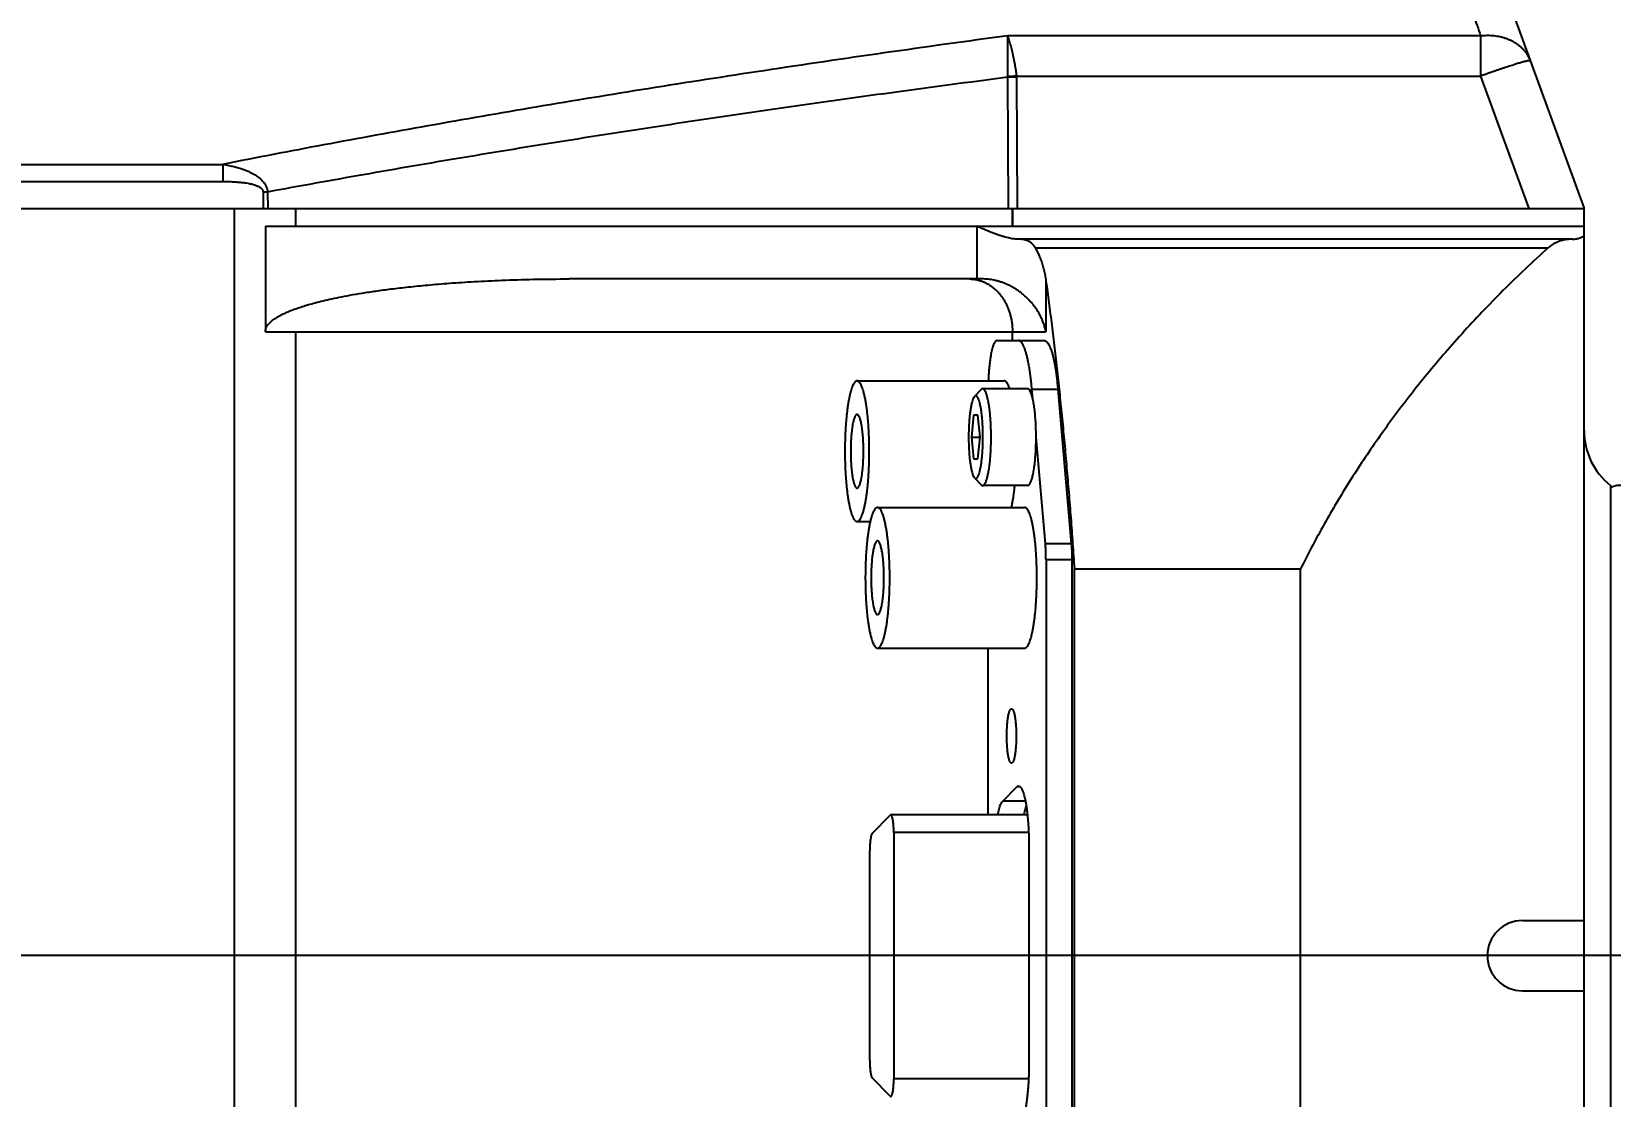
# Model space of a CAD drawing. Extents: x 0 to 4205, y 0 to 2970.
# Drawn here: x 2239.1 to 2329, y 2182.4 to 2243 of the extents above; entities that cross this region are included whole.
import ezdxf

# ---------------------------------------------------------------- set-up
doc = ezdxf.new("R2010")
doc.units = 0
doc.header["$LTSCALE"] = 231.275
doc.header["$PDMODE"] = 3
doc.header["$PDSIZE"] = 0.3125
doc.linetypes.add('CENTER', pattern=[0.6, 0.375, -0.075, 0.075, -0.075])
doc.layers.get('0').update_dxf_attribs({"linetype": 'CONTINUOUS'})
doc.layers.get('Defpoints').update_dxf_attribs({"linetype": 'CONTINUOUS'})
for name, color, linetype in [('5_ALL_CURVE', 7, 'CONTINUOUS'), ('95_ALL_DIM', 7, 'CONTINUOUS'), ('DEFAULT_1', 7, 'CENTER')]:
    doc.layers.add(name, color=color, linetype=linetype)
doc.styles.get("Standard").update_dxf_attribs({"font": 'txt', "width": 0.8})
doc.dimstyles.new('DIMSTYLE_2', dxfattribs={"dimtxt": 20, "dimasz": 7.5, "dimexe": 0.18, "dimexo": 0.0625, "dimgap": 0.09, "dimtad": 1, "dimdec": 3, "dimdsep": 46, "dimtxsty": 'Standard', "dimblk": 'OPEN', "dimblk1": 'OPEN', "dimblk2": 'OPEN', "dimcen": 0.09, "dimadec": 0, "dimazin": 0, "dimtp": 0.5, "dimtm": 0.5, "dimtfac": 1, "dimtdec": 3, "dimtofl": 0, "dimtmove": 0, "dimatfit": 3, "dimldrblk": 'OPEN', "dimfxl": 1, "dimtolj": 1, "dimarcsym": 0})

# ---------------------------------------------------------------- blocks, each defined once
blk = doc.blocks.new('_OPEN')
at = {"color": 0, "linetype": 'ByBlock'}
for p, q in [((0, 0), (-1, 0.233)), ((-1, -0.233), (0, 0)), ((-1, 0), (0, 0))]:
    blk.add_line(p, q, dxfattribs=at)
blk = doc.blocks.new('*D4')
at = {"layer": '95_ALL_DIM', "color": 0, "lineweight": -2, "transparency": 16777216}
for p, q in [((2922.77, 2266.342), (2957.354, 2272.44)), ((2054.52, 2190.38), (2019.403, 2190.38))]:
    blk.add_line(p, q, dxfattribs=at)
blk.add_arc((2491.968, 2190.38), 472.385, 10.90969, 179.09031, dxfattribs=at)
at = {"layer": 'Defpoints', "color": 0, "transparency": 16777216}
for p in [(2679.07, 2624.131), (2922.708, 2266.331), (2750.382, 2235.945), (2054.583, 2190.38), (2070.101, 2190.38)]:
    blk.add_point(p, dxfattribs=at)
at = {"layer": '95_ALL_DIM', "color": 0, "lineweight": -2, "transparency": 16777216, "xscale": 7.5, "yscale": 7.5, "zscale": 7.5}
for p, rotation in [((2957.177, 2272.408), 280.4548438122416), ((2019.583, 2190.38), 269.5451561877437)]:
    blk.add_blockref('_OPEN', p, dxfattribs=dict(at, rotation=rotation))
at = {"layer": '95_ALL_DIM', "color": 0, "transparency": 16777216, "insert": (2248.041, 2606.651), "char_height": 20, "attachment_point": 5, "rotation": 30.36943}
blk.add_mtext('\\A1;-170°', dxfattribs=at)
blk = doc.blocks.new('*D5')
at = {"layer": '95_ALL_DIM', "color": 0, "lineweight": -2, "transparency": 16777216}
for p, q in [((2069.402, 2190.38), (2100.434, 2190.38)), ((2912.138, 2116.292), (2877.554, 2122.39))]:
    blk.add_line(p, q, dxfattribs=at)
blk.add_arc((2491.968, 2190.38), 391.714, 181.09704, 348.90296, dxfattribs=at)
at = {"layer": 'Defpoints', "color": 0, "transparency": 16777216}
for p in [(2055.254, 2190.38), (2069.34, 2190.38), (2912.2, 2116.281), (3077.929, 2087.059), (2647.118, 1830.701)]:
    blk.add_point(p, dxfattribs=at)
at = {"layer": '95_ALL_DIM', "color": 0, "lineweight": -2, "transparency": 16777216, "xscale": 7.5, "yscale": 7.5, "zscale": 7.5}
for p, rotation in [((2100.254, 2190.38), 90.54851822042205), ((2877.731, 2122.359), 79.45148177957547)]:
    blk.add_blockref('_OPEN', p, dxfattribs=dict(at, rotation=rotation))
at = {"layer": '95_ALL_DIM', "color": 0, "transparency": 16777216, "insert": (2375.002, 1827.122), "char_height": 20, "attachment_point": 5, "rotation": 342.15181}
blk.add_mtext('\\A1;+170°', dxfattribs=at)
blk = doc.blocks.new('*D6')
at = {"layer": '95_ALL_DIM', "color": 0, "lineweight": -2, "transparency": 16777216}
for p, q in [((1983.333, 2190.38), (2013.323, 2190.38)), ((2995.124, 2190.379), (2970.612, 2190.379))]:
    blk.add_line(p, q, dxfattribs=at)
blk.add_arc((2491.968, 2190.38), 478.825, 180.89745, 359.10247, dxfattribs=at)
at = {"layer": 'Defpoints', "color": 0, "transparency": 16777216}
for p in [(1968.143, 2190.38), (1983.27, 2190.38), (2995.186, 2190.379), (3015.793, 2190.379), (2731.38, 1775.705)]:
    blk.add_point(p, dxfattribs=at)
at = {"layer": '95_ALL_DIM', "color": 0, "lineweight": -2, "transparency": 16777216, "xscale": 7.5, "yscale": 7.5, "zscale": 7.5}
for p, rotation in [((2013.143, 2190.38), 90.44872673715903), ((2970.792, 2190.379), 89.55119192681701)]:
    blk.add_blockref('_OPEN', p, dxfattribs=dict(at, rotation=rotation))
at = {"layer": '95_ALL_DIM', "color": 0, "transparency": 16777216, "insert": (2335.911, 1748.386), "char_height": 20, "attachment_point": 5, "rotation": 340.55319}
blk.add_mtext('\\A1;+180° *3', dxfattribs=at)
blk = doc.blocks.new('*D7')
at = {"layer": '95_ALL_DIM', "color": 0, "lineweight": -2, "transparency": 16777216}
for p, q in [((2491.905, 2190.38), (1931.704, 2190.38)), ((2492.03, 2190.38), (3052.232, 2190.38))]:
    blk.add_line(p, q, dxfattribs=at)
blk.add_arc((2491.968, 2190.38), 560.084, 0.76724, 179.23267, dxfattribs=at)
at = {"layer": 'Defpoints', "color": 0, "transparency": 16777216}
for p in [(2772.01, 2675.427), (1966.884, 2190.38), (1987.079, 2190.38), (2995.186, 2190.379), (3017.052, 2190.379)]:
    blk.add_point(p, dxfattribs=at)
at = {"layer": '95_ALL_DIM', "color": 0, "lineweight": -2, "transparency": 16777216, "xscale": 7.5, "yscale": 7.5, "zscale": 7.5}
for p, rotation in [((1931.884, 2190.38), 269.6162963987609), ((3052.052, 2190.38), 270.3836222651719)]:
    blk.add_blockref('_OPEN', p, dxfattribs=dict(at, rotation=rotation))
at = {"layer": '95_ALL_DIM', "color": 0, "transparency": 16777216, "insert": (2181.375, 2668.533), "char_height": 20, "attachment_point": 5, "rotation": 33.00642}
blk.add_mtext('\\A1;-180° *3', dxfattribs=at)

msp = doc.modelspace()

# ---------------------------------------------------------------- linework, layer by layer
for p, q in [((2323.449, 2243.9068), (2327.4681, 2232.8795)), ((2321.584, 2242.7163), (2294.6714, 2242.7163)), ((2321.584, 2242.7163), (2321.584, 2240.42)), ((2294.7099, 2232.8795), (2294.6757, 2240.3534)), ((2295.1935, 2240.42), (2321.584, 2240.42)), ((2295.2302, 2232.8795), (2295.1959, 2240.3534)), ((2321.584, 2240.42), (2324.3322, 2232.8795)), ((2219.9407, 2235.4008), (2250.01, 2235.4008)), ((2250.01, 2235.4008), (2250.01, 2234.4241)), ((2219.9407, 2234.4241), (2250.01, 2234.4241)), ((2252.2981, 2233.8257), (2252.3024, 2232.8795)), ((2252.5582, 2233.8257), (2252.5625, 2232.8795)), ((2110.9681, 2232.8795), (2327.4681, 2232.8795)), ((2250.6837, 2147.8795), (2250.6837, 2232.8795)), ((2254.1566, 2231.8795), (2254.1566, 2232.8795)), ((2294.9423, 2231.8795), (2294.9423, 2232.8795)), ((2294.9681, 2231.8795), (2294.9681, 2232.8795)), ((2327.4681, 2147.8795), (2327.4681, 2232.8795)), ((2252.4335, 2231.8795), (2252.4335, 2225.8795)), ((2252.4335, 2231.8795), (2327.4681, 2231.8795)), ((2292.9076, 2231.8795), (2292.9076, 2228.8795)), ((2326.8191, 2231.1462), (2295.216, 2231.1462)), ((2296.2447, 2230.6527), (2325.4226, 2230.6527)), ((2293.2199, 2228.8795), (2269.7098, 2228.8795)), ((2296.8468, 2228.7882), (2296.8468, 2225.8795)), ((2252.4335, 2225.8795), (2296.8468, 2225.8795)), ((2254.1566, 2154.8795), (2254.1566, 2225.8795)), ((2294.0729, 2225.3795), (2296.75, 2225.3795)), ((2294.9423, 2225.3795), (2294.9423, 2225.8795)), ((2286.1014, 2223.0795), (2294.4723, 2223.0795)), ((2292.783, 2222.1927), (2293.1647, 2222.5864)), ((2295.8094, 2222.6295), (2293.2489, 2222.6295)), ((2296.096, 2222.0779), (2296.0493, 2222.6156)), ((2296.0493, 2222.6156), (2297.5266, 2222.6156)), ((2297.5266, 2222.6156), (2298.2918, 2213.8018)), ((2292.7304, 2221.1223), (2292.6058, 2219.8795)), ((2292.9795, 2221.1223), (2292.7304, 2221.1223)), ((2293.1041, 2219.8795), (2292.9795, 2221.1223)), ((2292.6058, 2219.8795), (2292.7304, 2218.6368)), ((2292.6058, 2219.8795), (2293.1041, 2219.8795)), ((2292.9795, 2218.6368), (2293.1041, 2219.8795)), ((2296.8146, 2213.8018), (2296.2869, 2219.8795)), ((2292.7304, 2218.6368), (2292.9795, 2218.6368)), ((2292.783, 2217.5664), (2293.1647, 2217.1726)), ((2295.8094, 2217.1295), (2293.2489, 2217.1295)), ((2328.9681, 2217.1295), (2328.9681, 2163.6295)), ((2287.2649, 2215.8795), (2295.6357, 2215.8795)), ((2286.1014, 2215.0795), (2286.8482, 2215.0795)), ((2298.2918, 2213.8018), (2296.8146, 2213.8018)), ((2296.8513, 2212.9074), (2296.8513, 2167.8517)), ((2298.3285, 2212.9074), (2296.8513, 2212.9074)), ((2298.3285, 2212.9074), (2298.3285, 2167.8517)), ((2298.4681, 2168.3795), (2298.4681, 2212.3795)), ((2298.4681, 2212.3795), (2311.3366, 2212.3795)), ((2311.3366, 2168.3795), (2311.3366, 2212.3795)), ((2287.2649, 2207.8795), (2295.6357, 2207.8795)), ((2293.5519, 2198.3878), (2293.5519, 2207.8795)), ((2294.3871, 2199.1648), (2295.1859, 2199.9759)), ((2295.3906, 2199.9759), (2295.1859, 2199.9759)), ((2295.6814, 2199.1648), (2294.3871, 2199.1648)), ((2286.9634, 2197.3323), (2287.9879, 2198.3726)), ((2295.7935, 2198.3878), (2288.0181, 2198.3878)), ((2288.1917, 2197.3878), (2288.1917, 2183.3713)), ((2295.8639, 2197.3878), (2288.1917, 2197.3878)), ((2295.8788, 2196.6276), (2295.8788, 2184.2315)), ((2286.8199, 2184.4116), (2286.8199, 2196.3474)), ((2323.9681, 2192.3795), (2327.4681, 2192.3795)), ((2323.9681, 2188.3795), (2327.4681, 2188.3795)), ((2287.9879, 2182.3865), (2286.9634, 2183.4268)), ((2295.8596, 2183.3713), (2288.1917, 2183.3713))]:
    msp.add_line(p, q)
for centre, radius, start, end in [((2331.4681, 2220.252), 4, 180, 231.317813), ((2329.4681, 2216.1295), 1, 60, 120), ((2323.9681, 2190.3795), 2, 90, 270)]:
    msp.add_arc(centre, radius, start, end)
for points, start_tangent, end_tangent in [([(2320.6303, 2245.4615), (2320.8113, 2244.9406), (2320.9972, 2244.4055), (2321.1879, 2243.8564), (2321.3835, 2243.2933), (2321.584, 2242.7163)], (0.328149, -0.944626), (0.3281492, -0.9446259)), ([(2294.6714, 2242.7163), (2287.6284, 2241.7358), (2280.7994, 2240.7298), (2274.1956, 2239.7016), (2267.8238, 2238.6542), (2261.6764, 2237.5884), (2255.7424, 2236.5041), (2250.01, 2235.4008)], (-0.9909745, -0.1340508), (-0.981043, -0.1937903)), ([(2295.1935, 2240.42), (2295.1662, 2240.6112), (2295.1368, 2240.8013), (2295.1054, 2240.9897), (2295.0722, 2241.1754), (2295.0372, 2241.3576), (2295.0007, 2241.5356), (2294.9628, 2241.7085), (2294.9236, 2241.8757), (2294.8833, 2242.0363), (2294.842, 2242.1896), (2294.8, 2242.3349), (2294.7574, 2242.4716), (2294.7145, 2242.5989), (2294.6714, 2242.7164)], (-0.135807, 0.9907353), (-0.3601487, 0.9328949)), ([(2294.6777, 2240.3871), (2294.6774, 2240.58), (2294.6771, 2240.772), (2294.6768, 2240.9624), (2294.6764, 2241.1501), (2294.676, 2241.3346), (2294.6756, 2241.5148), (2294.6751, 2241.6902), (2294.6746, 2241.8598), (2294.6741, 2242.0229), (2294.6736, 2242.1789), (2294.6731, 2242.3268), (2294.6725, 2242.4662), (2294.672, 2242.5962), (2294.6714, 2242.7163)], (-0.0014138, 0.999999), (-0.0062396, 0.9999805)), ([(2321.584, 2242.7163), (2321.7728, 2242.734), (2321.9608, 2242.7415), (2322.1472, 2242.7388), (2322.3314, 2242.7257), (2322.5124, 2242.7025), (2322.6896, 2242.6692), (2322.8622, 2242.6259), (2323.0295, 2242.5729), (2323.1909, 2242.5103), (2323.3456, 2242.4384), (2323.493, 2242.3575), (2323.6325, 2242.2679), (2323.7635, 2242.17), (2323.8855, 2242.0642), (2323.998, 2241.951), (2324.1004, 2241.8308), (2324.1925, 2241.704), (2324.2738, 2241.5714), (2324.3439, 2241.4333), (2324.4026, 2241.2903)], (0.9927901, 0.1198656), (0.3424345, -0.9395417)), ([(2324.4026, 2241.2903), (2324.3934, 2241.2971), (2324.3725, 2241.2996), (2324.3399, 2241.2978), (2324.2958, 2241.2916), (2324.2403, 2241.2811), (2324.1737, 2241.2664), (2324.0963, 2241.2474), (2324.0084, 2241.2243), (2323.9103, 2241.1973), (2323.8024, 2241.1663), (2323.6853, 2241.1315), (2323.5594, 2241.0931), (2323.4252, 2241.0512), (2323.2834, 2241.006), (2323.1344, 2240.9577), (2322.9789, 2240.9065), (2322.8176, 2240.8526), (2322.6511, 2240.7962), (2322.4802, 2240.7376), (2322.3055, 2240.677), (2322.1277, 2240.6147), (2321.9478, 2240.5509), (2321.7662, 2240.486), (2321.584, 2240.42)], (-0.3424345, 0.9395417), (-0.9398432, -0.3416061)), ([(2294.6757, 2240.3534), (2288.0735, 2239.4753), (2281.66, 2238.5757), (2275.4444, 2237.6574), (2269.4329, 2236.7227), (2263.6208, 2235.7726), (2257.9991, 2234.8071), (2252.5582, 2233.8257)], (-0.9917225, -0.1283994), (-0.9833462, -0.1817423)), ([(2294.6757, 2240.3534), (2294.6772, 2240.3704), (2294.6777, 2240.3871)], (0.1205637, 0.9927056), (-0.0013756, 0.9999991)), ([(2295.1959, 2240.3534), (2295.0217, 2240.3528), (2294.8481, 2240.3528), (2294.6757, 2240.3534)], (-0.9999895, -0.0045725), (-0.9999892, 0.0046428)), ([(2295.1935, 2240.42), (2295.0208, 2240.4085), (2294.8487, 2240.3975), (2294.6777, 2240.3871)], (-0.9976717, -0.0681999), (-0.9982533, -0.0590787)), ([(2295.1959, 2240.3534), (2295.1952, 2240.3868), (2295.1935, 2240.42)], (-0.0045792, 0.9999895), (-0.0683831, 0.9976591)), ([(2250.01, 2235.4008), (2250.346, 2235.3387), (2250.6447, 2235.2708), (2250.91, 2235.1983), (2251.1453, 2235.1224), (2251.3538, 2235.0438), (2251.5382, 2234.9634), (2251.7012, 2234.8815), (2251.8456, 2234.7981), (2251.9721, 2234.7143), (2252.0807, 2234.6315), (2252.1735, 2234.5504), (2252.2526, 2234.4708), (2252.3187, 2234.394), (2252.3732, 2234.3207), (2252.4178, 2234.2508), (2252.454, 2234.1845), (2252.483, 2234.1218), (2252.5064, 2234.0614), (2252.525, 2234.0025), (2252.5397, 2233.9441), (2252.5507, 2233.8852), (2252.5582, 2233.8257)], (0.9867233, -0.1624106), (0.0946346, -0.9955121)), ([(2250.01, 2234.4241), (2250.3243, 2234.4206), (2250.6027, 2234.4108), (2250.8489, 2234.3958), (2251.0662, 2234.3765), (2251.2578, 2234.3535), (2251.4264, 2234.3275), (2251.5744, 2234.2989), (2251.7046, 2234.268), (2251.8178, 2234.2353), (2251.914, 2234.2017), (2251.9952, 2234.1676), (2252.0636, 2234.1332), (2252.1199, 2234.099), (2252.1654, 2234.0658), (2252.2018, 2234.0334), (2252.2304, 2234.0022), (2252.2525, 2233.9723), (2252.2695, 2233.9431), (2252.2821, 2233.9142), (2252.2909, 2233.8853), (2252.2962, 2233.8558), (2252.2981, 2233.8257)], (1, -0.0000084), (0.0046127, -0.9999894)), ([(2252.5582, 2233.8257), (2252.472, 2233.826), (2252.3852, 2233.826), (2252.2981, 2233.8257)], (-0.9999892, 0.0046428), (-0.9999895, -0.0045725)), ([(2295.216, 2231.1462), (2295.1077, 2231.15), (2294.9872, 2231.1618), (2294.8545, 2231.1824), (2294.7093, 2231.2125), (2294.5515, 2231.2523), (2294.3815, 2231.302), (2294.1997, 2231.3613), (2294.0059, 2231.4303), (2293.8002, 2231.5084), (2293.5854, 2231.5941), (2293.3639, 2231.6856), (2293.1373, 2231.7814), (2292.9076, 2231.8795)], (-1, 0), (-0.9192817, 0.3936002)), ([(2296.2447, 2230.6527), (2296.2043, 2230.7193), (2296.1593, 2230.7819), (2296.1095, 2230.8403), (2296.0543, 2230.8944), (2295.9933, 2230.944), (2295.9258, 2230.9889), (2295.8515, 2231.0288), (2295.7696, 2231.0634), (2295.6793, 2231.0925), (2295.5797, 2231.1156), (2295.47, 2231.1324), (2295.3491, 2231.1428), (2295.216, 2231.1462)], (-0.4865236, 0.8736674), (-1, 0)), ([(2326.8191, 2231.1462), (2326.6435, 2231.1398), (2326.4707, 2231.1208), (2326.3036, 2231.0898), (2326.1443, 2231.048), (2325.9948, 2230.9968), (2325.8564, 2230.9377), (2325.7299, 2230.8724), (2325.6155, 2230.8022), (2325.5133, 2230.7285), (2325.4226, 2230.6527)], (-1, 0), (-0.7425781, -0.6697595)), ([(2326.8191, 2231.1462), (2326.9281, 2231.1509), (2327.0346, 2231.1648), (2327.1365, 2231.1871), (2327.2318, 2231.2167), (2327.3192, 2231.2525), (2327.3981, 2231.293), (2327.4681, 2231.3369)], (1, 0), (0.822769, 0.5683759)), ([(2296.2447, 2230.6527), (2296.3606, 2230.4306), (2296.4682, 2230.1939), (2296.5666, 2229.9428), (2296.6546, 2229.6768), (2296.7315, 2229.3956), (2296.7959, 2229.0993), (2296.8468, 2228.7882)], (0.4865236, -0.8736674), (0.1360802, -0.9906978)), ([(2325.4226, 2230.6527), (2324.1088, 2229.437), (2322.8553, 2228.2161), (2321.6604, 2226.9915), (2320.5228, 2225.7645), (2319.4409, 2224.5365), (2318.413, 2223.3084), (2317.4376, 2222.0813), (2316.513, 2220.856), (2315.6378, 2219.6332), (2314.8103, 2218.4137), (2314.029, 2217.1979), (2313.2924, 2215.9862), (2312.5991, 2214.7791), (2311.9476, 2213.5768), (2311.3366, 2212.3795)], (-0.7425781, -0.6697595), (-0.4435005, -0.8962741)), ([(2252.4335, 2225.8795), (2252.436, 2225.9309), (2252.4437, 2225.9831), (2252.457, 2226.0363), (2252.4765, 2226.0911), (2252.5026, 2226.1477), (2252.5364, 2226.2066), (2252.5794, 2226.2687), (2252.6332, 2226.3344), (2252.6992, 2226.4037), (2252.7792, 2226.4767), (2252.8749, 2226.5534), (2252.9877, 2226.6333), (2253.1193, 2226.7164), (2253.272, 2226.8028), (2253.4482, 2226.8925), (2253.6502, 2226.9855), (2253.8811, 2227.0817), (2254.1441, 2227.1811), (2254.4427, 2227.2837), (2254.7809, 2227.3894), (2255.1632, 2227.498), (2255.5946, 2227.6094), (2256.0808, 2227.7232), (2256.6281, 2227.8391), (2257.2436, 2227.9565), (2257.9354, 2228.0749), (2258.7126, 2228.1932), (2259.5857, 2228.3104), (2260.5667, 2228.425), (2261.6695, 2228.5348), (2262.9104, 2228.6374), (2264.3086, 2228.7292), (2265.8874, 2228.8052), (2267.6756, 2228.8587), (2269.7098, 2228.8795)], (0, 1), (1, 0)), ([(2292.5089, 2228.8795), (2292.5727, 2228.8785), (2292.637, 2228.8754), (2292.7016, 2228.8701), (2292.7664, 2228.8627), (2292.8316, 2228.853), (2292.8969, 2228.8412), (2292.9622, 2228.827), (2293.0277, 2228.8106), (2293.0931, 2228.7918), (2293.1585, 2228.7707), (2293.2237, 2228.7472), (2293.2888, 2228.7213), (2293.3536, 2228.693), (2293.4181, 2228.6622), (2293.4823, 2228.629), (2293.5461, 2228.5934), (2293.6094, 2228.5552), (2293.6722, 2228.5145), (2293.7345, 2228.4712), (2293.7961, 2228.4254), (2293.8571, 2228.377), (2293.9173, 2228.326), (2293.9767, 2228.2724), (2294.0352, 2228.216), (2294.0928, 2228.157), (2294.1494, 2228.0953), (2294.2049, 2228.0308), (2294.2593, 2227.9636), (2294.3124, 2227.8935), (2294.3643, 2227.8206), (2294.4147, 2227.7449), (2294.4637, 2227.6662), (2294.5111, 2227.5846), (2294.5568, 2227.5), (2294.6007, 2227.4124), (2294.6427, 2227.3218), (2294.6826, 2227.2282), (2294.7203, 2227.1315), (2294.7557, 2227.0318), (2294.7886, 2226.9291), (2294.8188, 2226.8233), (2294.8462, 2226.7146), (2294.8705, 2226.603), (2294.8917, 2226.4885), (2294.9094, 2226.3714), (2294.9235, 2226.2517), (2294.9339, 2226.1297), (2294.9402, 2226.0056), (2294.9423, 2225.8795)], (1, 0), (0, -1)), ([(2296.8468, 2225.8795), (2296.7911, 2226.1129), (2296.7182, 2226.3435), (2296.6288, 2226.5699), (2296.5239, 2226.7909), (2296.4049, 2227.004), (2296.2736, 2227.2074), (2296.1313, 2227.4003), (2295.9794, 2227.5822), (2295.8197, 2227.7518), (2295.654, 2227.9086), (2295.4836, 2228.0526), (2295.3094, 2228.184), (2295.1329, 2228.3027), (2294.955, 2228.409), (2294.7766, 2228.5032), (2294.5984, 2228.5858), (2294.4208, 2228.6573), (2294.2443, 2228.718), (2294.0692, 2228.7685), (2293.8957, 2228.8091), (2293.7241, 2228.8402), (2293.554, 2228.8622), (2293.3859, 2228.8752), (2293.2199, 2228.8795)], (-0.1965985, 0.9804841), (-1, 0)), ([(2296.8468, 2228.7882), (2297.0149, 2227.5319), (2297.1773, 2226.2526), (2297.3339, 2224.9511), (2297.4846, 2223.6281), (2297.6293, 2222.2847), (2297.7679, 2220.9216), (2297.9004, 2219.5397), (2298.0266, 2218.1399), (2298.1466, 2216.7231), (2298.2602, 2215.2901), (2298.3674, 2213.842), (2298.4681, 2212.3795)], (0.1360802, -0.9906978), (0.0661657, -0.9978086)), ([(2294.0729, 2225.3795), (2294.0275, 2225.3681), (2293.9824, 2225.334), (2293.9381, 2225.2773), (2293.8947, 2225.1986), (2293.8527, 2225.0985), (2293.8124, 2224.9776), (2293.7741, 2224.837), (2293.738, 2224.6777), (2293.7045, 2224.5009), (2293.6738, 2224.3079), (2293.6462, 2224.1003), (2293.6217, 2223.8795), (2293.6008, 2223.6474), (2293.5834, 2223.4056), (2293.5697, 2223.156), (2293.5663, 2223.0795)], (-1, 0), (-0.0416351, -0.9991329)), ([(2296.0493, 2222.6156), (2296.0186, 2222.9393), (2295.9838, 2223.2491), (2295.9451, 2223.5432), (2295.9028, 2223.8201), (2295.857, 2224.0783), (2295.808, 2224.3163), (2295.7562, 2224.5329), (2295.7017, 2224.7269), (2295.6448, 2224.8972), (2295.586, 2225.0429), (2295.5254, 2225.1632), (2295.4635, 2225.2575), (2295.4005, 2225.3252), (2295.3368, 2225.3659), (2295.2728, 2225.3795)], (-0.0864987, 0.996252), (-1, 0)), ([(2296.75, 2225.3795), (2296.814, 2225.3659), (2296.8777, 2225.3252), (2296.9407, 2225.2575), (2297.0026, 2225.1632), (2297.0632, 2225.0429), (2297.122, 2224.8972), (2297.1789, 2224.7269), (2297.2334, 2224.5329), (2297.2853, 2224.3163), (2297.3342, 2224.0783), (2297.38, 2223.8201), (2297.4223, 2223.5432), (2297.461, 2223.2491), (2297.4958, 2222.9393), (2297.5266, 2222.6156)], (1, 0), (0.0864987, -0.996252)), ([(2286.1014, 2223.0795), (2286.0441, 2223.0659), (2285.9871, 2223.025), (2285.9309, 2222.9571), (2285.8759, 2222.8628), (2285.8224, 2222.7426), (2285.7708, 2222.5974), (2285.7215, 2222.4282), (2285.6748, 2222.2361), (2285.631, 2222.0224), (2285.5904, 2221.7887), (2285.5533, 2221.5364), (2285.5199, 2221.2673), (2285.4905, 2220.9833), (2285.4653, 2220.6863), (2285.4445, 2220.3783), (2285.4281, 2220.0615), (2285.4163, 2219.7379), (2285.4092, 2219.4098), (2285.4068, 2219.0795), (2285.4092, 2218.7492), (2285.4163, 2218.4212), (2285.4281, 2218.0976), (2285.4445, 2217.7807), (2285.4653, 2217.4728), (2285.4905, 2217.1757), (2285.5199, 2216.8917), (2285.5533, 2216.6227), (2285.5904, 2216.3704), (2285.631, 2216.1366), (2285.6748, 2215.923), (2285.7215, 2215.7309), (2285.7708, 2215.5616), (2285.8224, 2215.4164), (2285.8759, 2215.2963), (2285.9309, 2215.2019), (2285.9871, 2215.1341), (2286.0441, 2215.0932), (2286.1014, 2215.0795)], (-1, 0), (1, 0)), ([(2286.1014, 2215.0795), (2286.1588, 2215.0932), (2286.2157, 2215.1341), (2286.2719, 2215.2019), (2286.3269, 2215.2963), (2286.3804, 2215.4164), (2286.432, 2215.5616), (2286.4813, 2215.7309), (2286.528, 2215.923), (2286.5718, 2216.1366), (2286.6124, 2216.3704), (2286.6495, 2216.6227), (2286.6829, 2216.8917), (2286.7123, 2217.1757), (2286.7375, 2217.4728), (2286.7584, 2217.7807), (2286.7748, 2218.0976), (2286.7865, 2218.4212), (2286.7936, 2218.7492), (2286.796, 2219.0795), (2286.7936, 2219.4098), (2286.7865, 2219.7379), (2286.7748, 2220.0615), (2286.7584, 2220.3783), (2286.7375, 2220.6863), (2286.7123, 2220.9833), (2286.6829, 2221.2673), (2286.6495, 2221.5364), (2286.6124, 2221.7887), (2286.5718, 2222.0224), (2286.528, 2222.2361), (2286.4813, 2222.4282), (2286.432, 2222.5974), (2286.3804, 2222.7426), (2286.3269, 2222.8628), (2286.2719, 2222.9571), (2286.2157, 2223.025), (2286.1588, 2223.0659), (2286.1014, 2223.0795)], (1, 0), (-1, 0)), ([(2294.7923, 2222.6296), (2294.7445, 2222.7594), (2294.6922, 2222.8737), (2294.6385, 2222.9633), (2294.5837, 2223.0277), (2294.5282, 2223.0666), (2294.4723, 2223.0795)], (-0.3170734, 0.948401), (-1, 0)), ([(2292.7827, 2222.193), (2292.7449, 2222.1425), (2292.6924, 2222.0351), (2292.643, 2221.8875), (2292.5974, 2221.7026), (2292.5567, 2221.4836), (2292.5216, 2221.2348), (2292.4926, 2220.9608), (2292.4704, 2220.6666), (2292.4554, 2220.3577), (2292.4478, 2220.0399), (2292.4478, 2219.7191), (2292.4554, 2219.4014), (2292.4704, 2219.0925), (2292.4926, 2218.7983), (2292.5216, 2218.5242), (2292.5567, 2218.2754), (2292.5974, 2218.0565), (2292.643, 2217.8715), (2292.6924, 2217.724), (2292.7449, 2217.6166), (2292.7827, 2217.5661)], (-0.70474, -0.7094656), (0.7047409, -0.7094648)), ([(2292.8549, 2222.2295), (2292.7994, 2222.2077), (2292.7827, 2222.193)], (-1, 0), (-0.70474, -0.7094656)), ([(2292.8549, 2217.5295), (2292.9105, 2217.5514), (2292.965, 2217.6166), (2293.0175, 2217.724), (2293.0669, 2217.8715), (2293.1125, 2218.0565), (2293.1532, 2218.2754), (2293.1883, 2218.5242), (2293.2173, 2218.7983), (2293.2395, 2219.0925), (2293.2545, 2219.4014), (2293.2621, 2219.7192), (2293.2621, 2220.0399), (2293.2545, 2220.3577), (2293.2395, 2220.6666), (2293.2173, 2220.9608), (2293.1883, 2221.2348), (2293.1532, 2221.4837), (2293.1125, 2221.7026), (2293.0669, 2221.8875), (2293.0175, 2222.0351), (2292.965, 2222.1425), (2292.9105, 2222.2077), (2292.8549, 2222.2295)], (1, 0), (-1, 0)), ([(2293.2489, 2222.6295), (2293.1839, 2222.6039), (2293.1643, 2222.5868)], (-1, 0), (-0.7047005, -0.7095049)), ([(2293.2489, 2217.1295), (2293.3139, 2217.1551), (2293.3777, 2217.2314), (2293.4391, 2217.3571), (2293.497, 2217.5298), (2293.5502, 2217.7462), (2293.5978, 2218.0024), (2293.639, 2218.2935), (2293.6729, 2218.6143), (2293.6988, 2218.9585), (2293.7164, 2219.32), (2293.7253, 2219.6918), (2293.7253, 2220.0672), (2293.7164, 2220.4391), (2293.6988, 2220.8005), (2293.6729, 2221.1448), (2293.639, 2221.4655), (2293.5978, 2221.7567), (2293.5502, 2222.0129), (2293.497, 2222.2293), (2293.4391, 2222.402), (2293.3777, 2222.5276), (2293.3139, 2222.6039), (2293.2489, 2222.6295)], (1, 0), (-1, 0)), ([(2295.8094, 2217.1295), (2295.8841, 2217.1634), (2295.9569, 2217.2641), (2296.0262, 2217.4293), (2296.0901, 2217.6547), (2296.147, 2217.935), (2296.1957, 2218.2631), (2296.2349, 2218.6311), (2296.2635, 2219.0297), (2296.281, 2219.4493), (2296.2869, 2219.8795), (2296.281, 2220.3097), (2296.2635, 2220.7293), (2296.2349, 2221.128), (2296.1957, 2221.4959), (2296.147, 2221.8241), (2296.0901, 2222.1043), (2296.0262, 2222.3298), (2295.9569, 2222.4949), (2295.8841, 2222.5957), (2295.8094, 2222.6295)], (1, 0), (-1, 0)), ([(2286.1014, 2221.1795), (2286.0668, 2221.17), (2286.0324, 2221.1416), (2285.9987, 2221.0945), (2285.9659, 2221.0291), (2285.9343, 2220.9461), (2285.9043, 2220.8462), (2285.876, 2220.7302), (2285.8498, 2220.5994), (2285.8258, 2220.4547), (2285.8044, 2220.2977), (2285.7856, 2220.1295), (2285.7697, 2219.9519), (2285.7568, 2219.7664), (2285.747, 2219.5746), (2285.7405, 2219.3784), (2285.7372, 2219.1795), (2285.7372, 2218.9796), (2285.7405, 2218.7807), (2285.747, 2218.5844), (2285.7568, 2218.3927), (2285.7697, 2218.2072), (2285.7856, 2218.0295), (2285.8044, 2217.8614), (2285.8258, 2217.7043), (2285.8498, 2217.5597), (2285.876, 2217.4288), (2285.9043, 2217.3129), (2285.9343, 2217.213), (2285.9659, 2217.13), (2285.9987, 2217.0646), (2286.0324, 2217.0175), (2286.0668, 2216.989), (2286.1014, 2216.9795)], (-1, 0), (1, 0)), ([(2286.1014, 2216.9795), (2286.1361, 2216.989), (2286.1704, 2217.0175), (2286.2042, 2217.0646), (2286.2369, 2217.13), (2286.2685, 2217.213), (2286.2986, 2217.3129), (2286.3268, 2217.4288), (2286.3531, 2217.5597), (2286.377, 2217.7043), (2286.3985, 2217.8614), (2286.4172, 2218.0295), (2286.4331, 2218.2072), (2286.446, 2218.3927), (2286.4558, 2218.5844), (2286.4624, 2218.7807), (2286.4657, 2218.9796), (2286.4657, 2219.1795), (2286.4624, 2219.3784), (2286.4558, 2219.5746), (2286.446, 2219.7664), (2286.4331, 2219.9519), (2286.4172, 2220.1295), (2286.3985, 2220.2977), (2286.377, 2220.4547), (2286.3531, 2220.5994), (2286.3268, 2220.7302), (2286.2986, 2220.8462), (2286.2685, 2220.9461), (2286.2369, 2221.0291), (2286.2042, 2221.0945), (2286.1704, 2221.1416), (2286.1361, 2221.17), (2286.1014, 2221.1795)], (1, 0), (-1, 0)), ([(2292.7827, 2217.5661), (2292.7994, 2217.5514), (2292.8549, 2217.5295)], (0.7047409, -0.7094648), (1, 0)), ([(2293.1643, 2217.1723), (2293.1839, 2217.1551), (2293.2489, 2217.1295)], (0.7047047, -0.7095007), (1, 0)), ([(2294.889, 2215.8795), (2294.8896, 2215.8818), (2294.9329, 2216.0855), (2294.9732, 2216.3086), (2295.0103, 2216.5498), (2295.0439, 2216.8073), (2295.0738, 2217.0795), (2295.0787, 2217.1295)], (0.2255438, 0.974233), (0.0965085, 0.9953322)), ([(2287.2649, 2215.8795), (2287.2075, 2215.8659), (2287.1505, 2215.825), (2287.0943, 2215.7571), (2287.0393, 2215.6628), (2286.9858, 2215.5426), (2286.9343, 2215.3974), (2286.885, 2215.2282), (2286.8382, 2215.0361), (2286.7944, 2214.8224), (2286.7538, 2214.5887), (2286.7167, 2214.3364), (2286.6834, 2214.0673), (2286.654, 2213.7833), (2286.6288, 2213.4863), (2286.6079, 2213.1783), (2286.5915, 2212.8615), (2286.5797, 2212.5379), (2286.5726, 2212.2098), (2286.5703, 2211.8795), (2286.5726, 2211.5492), (2286.5797, 2211.2212), (2286.5915, 2210.8976), (2286.6079, 2210.5807), (2286.6288, 2210.2728), (2286.654, 2209.9757), (2286.6834, 2209.6917), (2286.7167, 2209.4227), (2286.7538, 2209.1704), (2286.7944, 2208.9366), (2286.8382, 2208.723), (2286.885, 2208.5309), (2286.9343, 2208.3616), (2286.9858, 2208.2164), (2287.0393, 2208.0963), (2287.0943, 2208.0019), (2287.1505, 2207.9341), (2287.2075, 2207.8932), (2287.2649, 2207.8795)], (-1, 0), (1, 0)), ([(2287.2649, 2207.8795), (2287.3222, 2207.8932), (2287.3792, 2207.9341), (2287.4354, 2208.0019), (2287.4904, 2208.0963), (2287.5439, 2208.2164), (2287.5954, 2208.3616), (2287.6448, 2208.5309), (2287.6915, 2208.723), (2287.7353, 2208.9366), (2287.7759, 2209.1704), (2287.813, 2209.4227), (2287.8463, 2209.6917), (2287.8757, 2209.9757), (2287.9009, 2210.2728), (2287.9218, 2210.5807), (2287.9382, 2210.8976), (2287.95, 2211.2212), (2287.9571, 2211.5492), (2287.9594, 2211.8795), (2287.9571, 2212.2098), (2287.95, 2212.5379), (2287.9382, 2212.8615), (2287.9218, 2213.1783), (2287.9009, 2213.4863), (2287.8757, 2213.7833), (2287.8463, 2214.0673), (2287.813, 2214.3364), (2287.7759, 2214.5887), (2287.7353, 2214.8224), (2287.6915, 2215.0361), (2287.6448, 2215.2282), (2287.5954, 2215.3974), (2287.5439, 2215.5426), (2287.4904, 2215.6628), (2287.4354, 2215.7571), (2287.3792, 2215.825), (2287.3222, 2215.8659), (2287.2649, 2215.8795)], (1, 0), (-1, 0)), ([(2295.6357, 2207.8795), (2295.6916, 2207.8925), (2295.7471, 2207.9313), (2295.8019, 2207.9958), (2295.8557, 2208.0854), (2295.908, 2208.1996), (2295.9585, 2208.3377), (2296.007, 2208.4988), (2296.053, 2208.6818), (2296.0963, 2208.8855), (2296.1367, 2209.1086), (2296.1738, 2209.3498), (2296.2074, 2209.6073), (2296.2373, 2209.8795), (2296.2633, 2210.1648), (2296.2852, 2210.4611), (2296.3029, 2210.7667), (2296.3163, 2211.0794), (2296.3253, 2211.3974), (2296.3298, 2211.7185), (2296.3298, 2212.0406), (2296.3253, 2212.3617), (2296.3163, 2212.6796), (2296.3029, 2212.9924), (2296.2852, 2213.298), (2296.2633, 2213.5943), (2296.2373, 2213.8795), (2296.2074, 2214.1518), (2296.1738, 2214.4093), (2296.1367, 2214.6504), (2296.0963, 2214.8736), (2296.053, 2215.0773), (2296.007, 2215.2603), (2295.9585, 2215.4214), (2295.908, 2215.5594), (2295.8557, 2215.6737), (2295.8019, 2215.7633), (2295.7471, 2215.8277), (2295.6916, 2215.8666), (2295.6357, 2215.8795)], (1, 0), (-1, 0)), ([(2287.2649, 2213.9795), (2287.2302, 2213.97), (2287.1958, 2213.9416), (2287.1621, 2213.8945), (2287.1293, 2213.8291), (2287.0978, 2213.7461), (2287.0677, 2213.6462), (2287.0394, 2213.5302), (2287.0132, 2213.3994), (2286.9893, 2213.2547), (2286.9678, 2213.0977), (2286.9491, 2212.9295), (2286.9331, 2212.7519), (2286.9203, 2212.5664), (2286.9105, 2212.3746), (2286.9039, 2212.1784), (2286.9006, 2211.9795), (2286.9006, 2211.7796), (2286.9039, 2211.5807), (2286.9105, 2211.3844), (2286.9203, 2211.1927), (2286.9331, 2211.0072), (2286.9491, 2210.8295), (2286.9678, 2210.6614), (2286.9893, 2210.5043), (2287.0132, 2210.3597), (2287.0394, 2210.2288), (2287.0677, 2210.1129), (2287.0978, 2210.013), (2287.1293, 2209.93), (2287.1621, 2209.8646), (2287.1958, 2209.8175), (2287.2302, 2209.789), (2287.2649, 2209.7795)], (-1, 0), (1, 0)), ([(2287.2649, 2209.7795), (2287.2995, 2209.789), (2287.3339, 2209.8175), (2287.3676, 2209.8646), (2287.4004, 2209.93), (2287.432, 2210.013), (2287.462, 2210.1129), (2287.4903, 2210.2288), (2287.5165, 2210.3597), (2287.5404, 2210.5043), (2287.5619, 2210.6614), (2287.5807, 2210.8295), (2287.5966, 2211.0072), (2287.6095, 2211.1927), (2287.6192, 2211.3844), (2287.6258, 2211.5807), (2287.6291, 2211.7796), (2287.6291, 2211.9795), (2287.6258, 2212.1784), (2287.6192, 2212.3746), (2287.6095, 2212.5664), (2287.5966, 2212.7519), (2287.5807, 2212.9295), (2287.5619, 2213.0977), (2287.5404, 2213.2547), (2287.5165, 2213.3994), (2287.4903, 2213.5302), (2287.462, 2213.6462), (2287.432, 2213.7461), (2287.4004, 2213.8291), (2287.3676, 2213.8945), (2287.3339, 2213.9416), (2287.2995, 2213.97), (2287.2649, 2213.9795)], (1, 0), (-1, 0)), ([(2296.8513, 2212.9074), (2296.8498, 2213.0926), (2296.8453, 2213.2762), (2296.8379, 2213.4566), (2296.8276, 2213.6323), (2296.8146, 2213.8018)], (0, 1), (-0.0864987, 0.996252)), ([(2298.2918, 2213.8018), (2298.3049, 2213.6323), (2298.3151, 2213.4566), (2298.3225, 2213.2762), (2298.327, 2213.0926), (2298.3285, 2212.9074)], (0.0864987, -0.996252), (0, -1)), ([(2294.889, 2201.3295), (2294.8618, 2201.3375), (2294.8349, 2201.3613), (2294.8085, 2201.4006), (2294.7829, 2201.4551), (2294.7584, 2201.5243), (2294.7353, 2201.6073), (2294.7137, 2201.7035), (2294.694, 2201.8116), (2294.6762, 2201.9308), (2294.6606, 2202.0596), (2294.6474, 2202.1969), (2294.6366, 2202.3412), (2294.6285, 2202.491), (2294.623, 2202.6448), (2294.6202, 2202.801), (2294.6202, 2202.958), (2294.623, 2203.1142), (2294.6285, 2203.268), (2294.6366, 2203.4179), (2294.6474, 2203.5621), (2294.6606, 2203.6994), (2294.6762, 2203.8283), (2294.694, 2203.9474), (2294.7137, 2204.0556), (2294.7353, 2204.1517), (2294.7584, 2204.2348), (2294.7829, 2204.3039), (2294.8085, 2204.3584), (2294.8349, 2204.3978), (2294.8618, 2204.4216), (2294.889, 2204.4295)], (-1, 0), (1, 0)), ([(2294.889, 2204.4295), (2294.9163, 2204.4216), (2294.9432, 2204.3978), (2294.9696, 2204.3584), (2294.9952, 2204.3039), (2295.0197, 2204.2348), (2295.0428, 2204.1517), (2295.0644, 2204.0556), (2295.0841, 2203.9474), (2295.1019, 2203.8283), (2295.1175, 2203.6994), (2295.1307, 2203.5621), (2295.1414, 2203.4179), (2295.1496, 2203.268), (2295.1551, 2203.1142), (2295.1578, 2202.958), (2295.1578, 2202.801), (2295.1551, 2202.6448), (2295.1496, 2202.491), (2295.1414, 2202.3412), (2295.1307, 2202.1969), (2295.1175, 2202.0596), (2295.1019, 2201.9308), (2295.0841, 2201.8116), (2295.0644, 2201.7035), (2295.0428, 2201.6073), (2295.0197, 2201.5243), (2294.9952, 2201.4551), (2294.9696, 2201.4006), (2294.9432, 2201.3613), (2294.9163, 2201.3375), (2294.889, 2201.3295)], (1, 0), (-1, 0)), ([(2295.1859, 2199.9759), (2295.2345, 2200.0134), (2295.2835, 2200.0275), (2295.2884, 2200.0276)], (0.7016738, 0.7124983), (0.9999903, -0.0044013)), ([(2295.2884, 2200.0276), (2295.3325, 2200.0181), (2295.3813, 2199.9853), (2295.4294, 2199.9293), (2295.4765, 2199.8505), (2295.5223, 2199.7495), (2295.5665, 2199.6269), (2295.6087, 2199.4837), (2295.6488, 2199.3207), (2295.6864, 2199.1391), (2295.7212, 2198.9402), (2295.7531, 2198.7253), (2295.7817, 2198.4959), (2295.8069, 2198.2536), (2295.8286, 2198.0001), (2295.8465, 2197.7372), (2295.8606, 2197.4665), (2295.8707, 2197.1901), (2295.8768, 2196.9098), (2295.8788, 2196.6276)], (0.9999903, -0.0044013), (0, -1)), ([(2294.1034, 2198.3878), (2294.1242, 2198.4871), (2294.1635, 2198.6507), (2294.205, 2198.7952), (2294.2484, 2198.9197), (2294.2934, 2199.0232), (2294.3398, 2199.1051), (2294.3871, 2199.1648)], (0.1967952, 0.9804446), (0.7016738, 0.7124983)), ([(2295.7248, 2198.9175), (2295.6822, 2198.7952), (2295.6407, 2198.6507), (2295.6015, 2198.4871), (2295.5806, 2198.3878)], (-0.3602627, -0.9328509), (-0.1967952, -0.9804446)), ([(2288.0181, 2198.3876), (2288.0111, 2198.387), (2287.9879, 2198.3726)], (-0.9996511, 0.0264145), (-0.7016738, -0.7124983)), ([(2288.1917, 2197.3878), (2288.1902, 2197.5216), (2288.1855, 2197.6531), (2288.1778, 2197.7797), (2288.1673, 2197.8994), (2288.1541, 2198.0098), (2288.1384, 2198.109), (2288.1205, 2198.1952), (2288.1008, 2198.2669), (2288.0797, 2198.3228), (2288.0574, 2198.3618), (2288.0344, 2198.3834), (2288.0181, 2198.3876)], (0, 1), (-0.9996511, 0.0264145)), ([(2286.9634, 2197.3323), (2286.942, 2197.3024), (2286.9214, 2197.2571), (2286.902, 2197.1972), (2286.8841, 2197.1236), (2286.8679, 2197.0375), (2286.8537, 2196.9404), (2286.8418, 2196.8336), (2286.8324, 2196.7191), (2286.8255, 2196.5986), (2286.8213, 2196.474), (2286.8199, 2196.3474)], (-0.7016738, -0.7124983), (0, -1)), ([(2286.8199, 2184.4116), (2286.8213, 2184.285), (2286.8255, 2184.1605), (2286.8324, 2184.04), (2286.8418, 2183.9254), (2286.8537, 2183.8187), (2286.8679, 2183.7215), (2286.8841, 2183.6355), (2286.902, 2183.5619), (2286.9214, 2183.502), (2286.942, 2183.4567), (2286.9634, 2183.4268)], (0, -1), (0.7016738, -0.7124983)), ([(2295.8788, 2184.2315), (2295.8768, 2183.9492), (2295.8707, 2183.6689), (2295.8606, 2183.3925), (2295.8465, 2183.1219), (2295.8286, 2182.8589), (2295.8069, 2182.6054), (2295.7817, 2182.3632), (2295.7531, 2182.1338), (2295.7212, 2181.9189), (2295.6864, 2181.72), (2295.6488, 2181.5384), (2295.6087, 2181.3754), (2295.5665, 2181.2321), (2295.5223, 2181.1096), (2295.4765, 2181.0085), (2295.4294, 2180.9298), (2295.3813, 2180.8738), (2295.3325, 2180.841), (2295.2884, 2180.8315)], (0, -1), (-0.9999903, -0.0044013)), ([(2288.0181, 2182.3715), (2288.0344, 2182.3757), (2288.0574, 2182.3972), (2288.0797, 2182.4363), (2288.1008, 2182.4921), (2288.1205, 2182.5638), (2288.1384, 2182.6501), (2288.1541, 2182.7493), (2288.1673, 2182.8597), (2288.1778, 2182.9793), (2288.1855, 2183.106), (2288.1902, 2183.2374), (2288.1917, 2183.3713)], (0.9996511, 0.0264145), (0, 1)), ([(2287.9879, 2182.3865), (2288.0111, 2182.3721), (2288.0181, 2182.3715)], (0.7016738, -0.7124983), (0.9996511, 0.0264145))]:
    msp.add_spline(points, degree=3, dxfattribs=dict(start_tangent=start_tangent, end_tangent=end_tangent))
at = {"layer": '5_ALL_CURVE'}
for radius, end in [(600, 350), (257.4, 167.54714)]:
    msp.add_arc((2491.9681, 2190.3795), radius, 10, end, dxfattribs=at)
at = {"layer": 'DEFAULT_1'}
msp.add_line((2491.9681, 2190.3795), (1835.8574, 2190.3795), dxfattribs=at)

# ---------------------------------------------------------------- dimensions: what is measured, and where the dimension line sits
at = {"layer": '95_ALL_DIM'}
for base, line1, line2, text, picture, middle in [((2772.01023, 2675.42657), ((2995.18617, 2190.37882), (3017.05239, 2190.37879)), ((1966.88375, 2190.37953), (1987.07853, 2190.37953)), '-<> *3', '*D7', (2186.87154, 2660.07151)), ((2679.0702, 2624.1311), ((2750.3816, 2235.9448), (2922.7083, 2266.3307)), ((2054.583, 2190.3795), (2070.1013, 2190.3795)), '-<>', '*D4', (2253.1427, 2597.9456)), ((2731.37951, 1775.7051), ((1983.27015, 2190.37953), (1968.14339, 2190.37953)), ((3015.79275, 2190.37879), (2995.18618, 2190.37882)), '+<> *3', '*D6', (2332.55179, 1738.87148)), ((2647.1182, 1830.7011), ((2069.3396, 2190.3795), (2055.2537, 2190.3795)), ((2912.1997, 2116.2814), (3077.9287, 2087.0589)), '+<>', '*D5', (2371.9092, 1817.5176))]:
    dim = msp.add_angular_dim_2l(base=base, line1=line1, line2=line2, text=text, dimstyle='DIMSTYLE_2', dxfattribs=at)
    dim.commit()
    dim.dimension.update_dxf_attribs({"geometry": picture, "text_midpoint": middle, "dimtype": 162})

doc.saveas('drawing.dxf')
